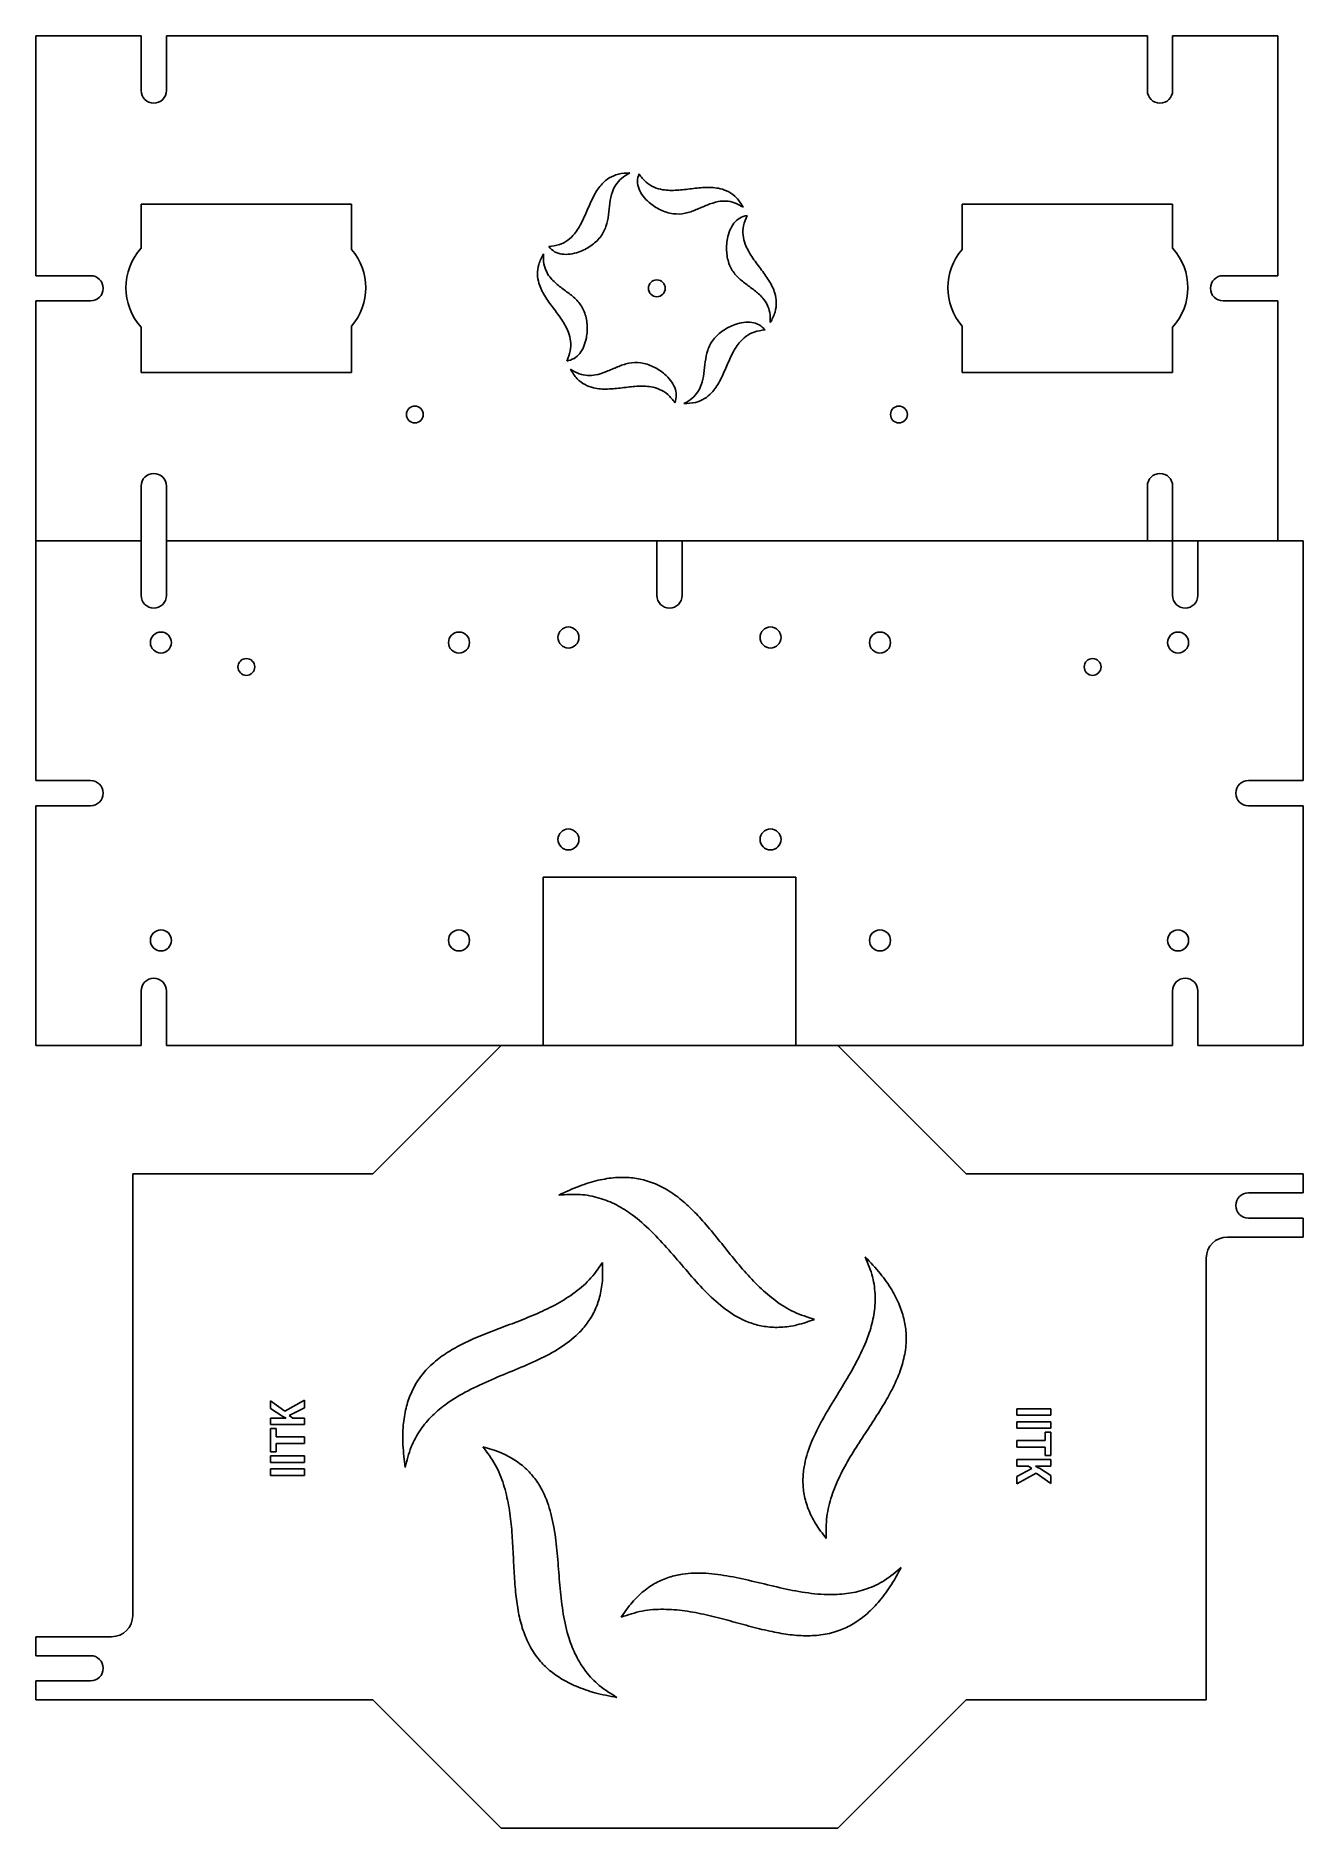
# Model space of a CAD drawing. Header units: millimetres. Extents: x -295 to 6, y -572 to -146.
import ezdxf

# ---------------------------------------------------------------- set-up
doc = ezdxf.new("R2010")
doc.units = ezdxf.units.MM

msp = doc.modelspace()

# ---------------------------------------------------------------- linework, layer by layer
at = {"color": 7, "linetype": 'Continuous', "lineweight": 25}
for p, q in [((-294.55, -146.31), (-294.55, -203.31)), ((-269.55, -146.31), (-294.55, -146.31)), ((-269.55, -146.31), (-269.55, -159.31)), ((-263.55, -159.31), (-263.55, -146.31)), ((-30.55, -146.31), (-263.55, -146.31)), ((-30.55, -146.31), (-30.55, -159.31)), ((-24.55, -159.31), (-24.55, -146.31)), ((0.45, -146.31), (-24.55, -146.31)), ((0.45, -203.31), (0.45, -146.31)), ((-219.55, -186.31), (-269.55, -186.31)), ((-269.55, -186.31), (-269.55, -196.78)), ((-219.55, -197.07), (-219.55, -186.31)), ((-24.55, -186.31), (-74.55, -186.31)), ((-74.55, -186.31), (-74.55, -197.07)), ((-24.55, -196.78), (-24.55, -186.31)), ((-281.55, -203.31), (-294.55, -203.31)), ((0.45, -203.31), (-12.55, -203.31)), ((-294.55, -209.31), (-294.55, -323.31)), ((-294.55, -209.31), (-281.55, -209.31)), ((-12.55, -209.31), (0.45, -209.31)), ((0.45, -266.31), (0.45, -209.31)), ((-269.55, -215.58), (-269.55, -226.31)), ((-219.55, -226.31), (-219.55, -215.3)), ((-74.55, -215.3), (-74.55, -226.31)), ((-24.55, -226.31), (-24.55, -215.58)), ((-269.55, -226.31), (-219.55, -226.31)), ((-74.55, -226.31), (-24.55, -226.31)), ((-269.55, -253.31), (-269.55, -279.31)), ((-263.55, -279.31), (-263.55, -253.31)), ((-30.55, -253.31), (-30.55, -266.31)), ((-24.55, -279.31), (-24.55, -253.31)), ((-269.55, -266.31), (-294.55, -266.31)), ((-263.55, -266.31), (6.45, -266.31)), ((-147.05, -279.31), (-147.05, -266.31)), ((-141.05, -266.31), (-141.05, -279.31)), ((-18.55, -266.31), (-18.55, -279.31)), ((6.45, -323.31), (6.45, -266.31)), ((-281.55, -323.31), (-294.55, -323.31)), ((6.45, -323.31), (-6.55, -323.31)), ((-294.55, -329.31), (-294.55, -386.31)), ((-294.55, -329.31), (-281.55, -329.31)), ((-6.55, -329.31), (6.45, -329.31)), ((6.45, -386.31), (6.45, -329.31)), ((-114.05, -346.31), (-174.05, -346.31)), ((-174.05, -386.31), (-174.05, -346.31)), ((-114.05, -386.31), (-114.05, -346.31)), ((-269.55, -373.31), (-269.55, -386.31)), ((-263.55, -386.31), (-263.55, -373.31)), ((-24.55, -373.31), (-24.55, -386.31)), ((-18.55, -386.31), (-18.55, -373.31)), ((-294.55, -386.31), (-269.55, -386.31)), ((-263.55, -386.31), (-24.55, -386.31)), ((-184.05, -386.31), (-214.55, -416.81)), ((-73.55, -416.81), (-104.05, -386.31)), ((-18.55, -386.31), (6.45, -386.31)), ((-271.55, -521.81), (-271.55, -416.81)), ((-214.55, -416.81), (-271.55, -416.81)), ((6.45, -416.81), (-73.55, -416.81)), ((6.45, -421.31), (6.45, -416.81)), ((6.45, -421.31), (-6.55, -421.31)), ((-6.55, -427.31), (6.45, -427.31)), ((6.45, -431.81), (6.45, -427.31)), ((-11.55, -431.81), (6.45, -431.81)), ((-16.55, -541.81), (-16.55, -436.81)), ((-238.85, -470.71), (-238.85, -472.57)), ((-235.4, -473.16), (-238.85, -470.71)), ((-238.85, -472.57), (-236.12, -474.3)), ((-230.78, -470.6), (-235.4, -473.16)), ((-234.35, -474.25), (-230.78, -472.38)), ((-230.78, -472.38), (-230.78, -470.6)), ((-53.47, -472.61), (-61.54, -472.61)), ((-61.54, -472.61), (-61.54, -474.15)), ((-53.47, -474.15), (-53.47, -472.61)), ((-235.2, -474.85), (-238.85, -474.85)), ((-238.85, -474.85), (-238.85, -476.39)), ((-238.85, -476.39), (-230.78, -476.39)), ((-235.2, -474.82), (-235.2, -474.85)), ((-233.54, -474.85), (-234.35, -474.25)), ((-230.78, -474.85), (-233.54, -474.85)), ((-230.78, -476.39), (-230.78, -474.85)), ((-61.54, -474.15), (-53.47, -474.15)), ((-53.47, -475.72), (-61.54, -475.72)), ((-61.54, -475.72), (-61.54, -477.27)), ((-53.47, -477.27), (-53.47, -475.72)), ((-237.5, -477.33), (-238.85, -477.33)), ((-238.85, -477.33), (-238.85, -482.86)), ((-237.5, -479.33), (-237.5, -477.33)), ((-230.78, -479.33), (-237.5, -479.33)), ((-237.5, -482.86), (-237.5, -480.87)), ((-237.5, -480.87), (-230.78, -480.87)), ((-230.78, -480.87), (-230.78, -479.33)), ((-61.54, -477.27), (-53.47, -477.27)), ((-54.82, -480.2), (-61.54, -480.2)), ((-61.54, -480.2), (-61.54, -481.75)), ((-53.47, -478.22), (-54.82, -478.22)), ((-54.82, -478.22), (-54.82, -480.2)), ((-53.47, -483.75), (-53.47, -478.22)), ((-238.85, -482.86), (-237.5, -482.86)), ((-230.78, -483.81), (-238.85, -483.81)), ((-238.85, -483.81), (-238.85, -485.36)), ((-238.85, -485.36), (-230.78, -485.36)), ((-230.78, -485.36), (-230.78, -483.81)), ((-61.54, -481.75), (-54.82, -481.75)), ((-53.47, -484.68), (-61.54, -484.68)), ((-61.54, -484.68), (-61.54, -486.23)), ((-54.82, -481.75), (-54.82, -483.75)), ((-54.82, -483.75), (-53.47, -483.75)), ((-53.47, -486.23), (-53.47, -484.68)), ((-230.78, -486.93), (-238.85, -486.93)), ((-238.85, -486.93), (-238.85, -488.47)), ((-238.85, -488.47), (-230.78, -488.47)), ((-230.78, -488.47), (-230.78, -486.93)), ((-61.54, -486.23), (-58.78, -486.23)), ((-57.97, -486.83), (-61.54, -488.7)), ((-61.54, -490.48), (-56.92, -487.92)), ((-61.54, -488.7), (-61.54, -490.48)), ((-58.78, -486.23), (-57.97, -486.83)), ((-57.12, -486.26), (-57.12, -486.23)), ((-57.12, -486.23), (-53.47, -486.23)), ((-56.92, -487.92), (-53.47, -490.36)), ((-53.47, -488.51), (-56.2, -486.78)), ((-53.47, -490.36), (-53.47, -488.51)), ((-294.55, -526.81), (-294.55, -531.31)), ((-276.55, -526.81), (-294.55, -526.81)), ((-281.55, -531.31), (-294.55, -531.31)), ((-294.55, -537.31), (-294.55, -541.81)), ((-294.55, -537.31), (-281.55, -537.31)), ((-294.55, -541.81), (-214.55, -541.81)), ((-214.55, -541.81), (-184.05, -572.31)), ((-104.05, -572.31), (-73.55, -541.81)), ((-73.55, -541.81), (-16.55, -541.81)), ((-184.05, -572.31), (-104.05, -572.31))]:
    msp.add_line(p, q, dxfattribs=at)
for centre, radius in [((-147.05, -206.31), 2), ((-204.55, -236.31), 2), ((-89.55, -236.31), 2), ((-264.85, -290.51), 2.5), ((-194.05, -290.51), 2.5), ((-168.05, -289.31), 2.5), ((-120.05, -289.31), 2.5), ((-94.05, -290.51), 2.5), ((-23.25, -290.51), 2.5), ((-244.55, -296.31), 2), ((-43.55, -296.31), 2), ((-168.05, -337.31), 2.5), ((-120.05, -337.31), 2.5), ((-264.85, -361.31), 2.5), ((-194.05, -361.31), 2.5), ((-94.05, -361.31), 2.5), ((-23.25, -361.31), 2.5)]:
    msp.add_circle(centre, radius, dxfattribs=at)
for centre, radius, start, end in [((-266.55, -159.31), 3, 180, 0), ((-27.55, -159.31), 3, 180, 0), ((-259.17, -206.18), 14, 137.8228, 222.1772), ((-230.17, -206.18), 14, 319.3698, 40.6302), ((-63.92, -206.18), 14, 139.3698, 220.6302), ((-34.92, -206.18), 14, 317.8228, 42.1772), ((-281.55, -206.31), 3, 270, 90), ((-12.55, -206.31), 3, 90, 270), ((-266.55, -253.31), 3, 0, 180), ((-27.55, -253.31), 3, 0, 180), ((-266.55, -279.31), 3, 180, 0), ((-144.05, -279.31), 3, 180, 0), ((-21.55, -279.31), 3, 180, 0), ((-281.55, -326.31), 3, 270, 90), ((-6.55, -326.31), 3, 90, 270), ((-266.55, -373.31), 3, 360, 180), ((-21.55, -373.31), 3, 0, 180), ((-6.55, -424.31), 3, 90, 270), ((-11.55, -436.81), 5, 90, 180), ((-276.55, -521.81), 5, 270, 0), ((-281.55, -534.31), 3, 270, 90)]:
    msp.add_arc(centre, radius, start, end, dxfattribs=at)
for points, knots in [([(-172.74, -196.4), (-172.3, -196.85), (-171.43, -197.74), (-169.56, -198.28), (-167.6, -198.25), (-165.24, -197.67), (-162.72, -196.37), (-160.38, -194.31), (-159, -191.66), (-158.51, -188.85), (-158.26, -186.08), (-157.79, -183.62), (-156.82, -181.61), (-155.43, -180.01), (-154.15, -179.29), (-153.46, -178.89)], [0, 0, 0, 0, 0.058717, 0.116745, 0.178372, 0.244082, 0.346274, 0.445386, 0.53604, 0.624857, 0.714217, 0.801995, 0.860916, 0.92462, 1, 1, 1, 1]), ([(-153.46, -178.89), (-154.38, -178.93), (-156.09, -179), (-158.37, -179.95), (-160.4, -181.64), (-162.04, -184.19), (-163.42, -187.33), (-164.76, -190.51), (-166.28, -193.13), (-168.15, -194.97), (-170.26, -196.1), (-171.88, -196.3), (-172.74, -196.4)], [0, 0, 0, 0, 0.098497, 0.181989, 0.2599303, 0.3786375, 0.503298, 0.6286695, 0.7486347, 0.8262805, 0.907173, 1, 1, 1, 1]), ([(-151.32, -179.1), (-151.49, -179.71), (-151.82, -180.91), (-151.35, -182.79), (-150.35, -184.48), (-148.66, -186.23), (-146.28, -187.76), (-143.33, -188.76), (-140.33, -188.63), (-137.67, -187.65), (-135.13, -186.48), (-132.77, -185.66), (-130.55, -185.49), (-128.47, -185.9), (-127.2, -186.65), (-126.51, -187.05)], [0, 0, 0, 0, 0.058717, 0.116745, 0.178372, 0.244082, 0.346274, 0.445386, 0.53604, 0.624857, 0.714217, 0.801995, 0.860916, 0.92462, 1, 1, 1, 1]), ([(-126.51, -187.05), (-127, -186.27), (-127.92, -184.83), (-129.89, -183.33), (-132.36, -182.41), (-135.39, -182.26), (-138.8, -182.64), (-142.22, -183.07), (-145.26, -183.06), (-147.78, -182.36), (-149.81, -181.1), (-150.79, -179.8), (-151.32, -179.1)], [0, 0, 0, 0, 0.098497, 0.181989, 0.25993, 0.378637, 0.503298, 0.62867, 0.748635, 0.82628, 0.907173, 1, 1, 1, 1]), ([(-125.62, -189.01), (-126.23, -189.16), (-127.44, -189.47), (-128.83, -190.82), (-129.8, -192.53), (-130.47, -194.87), (-130.6, -197.7), (-129.99, -200.76), (-128.39, -203.28), (-126.2, -205.11), (-123.92, -206.71), (-122.03, -208.35), (-120.77, -210.19), (-120.09, -212.2), (-120.1, -213.67), (-120.1, -214.46)], [0, 0, 0, 0, 0.058717, 0.116745, 0.178372, 0.244082, 0.346274, 0.445386, 0.53604, 0.624857, 0.714217, 0.801995, 0.860916, 0.92462, 1, 1, 1, 1]), ([(-120.1, -214.46), (-119.67, -213.65), (-118.88, -212.13), (-118.57, -209.68), (-119.01, -207.08), (-120.39, -204.38), (-122.43, -201.62), (-124.51, -198.87), (-126.02, -196.23), (-126.67, -193.7), (-126.6, -191.31), (-125.96, -189.81), (-125.62, -189.01)], [0, 0, 0, 0, 0.098497, 0.181989, 0.25993, 0.378637, 0.503298, 0.62867, 0.748635, 0.82628, 0.907173, 1, 1, 1, 1]), ([(-174, -198.15), (-174.42, -198.97), (-175.21, -200.48), (-175.53, -202.93), (-175.08, -205.53), (-173.7, -208.23), (-171.66, -211), (-169.59, -213.74), (-168.08, -216.38), (-167.42, -218.91), (-167.5, -221.3), (-168.13, -222.81), (-168.47, -223.61)], [0, 0, 0, 0, 0.098497, 0.181989, 0.2599303, 0.3786375, 0.503298, 0.6286695, 0.7486347, 0.8262805, 0.907173, 1, 1, 1, 1]), ([(-168.47, -223.61), (-167.86, -223.45), (-166.66, -223.14), (-165.26, -221.79), (-164.3, -220.08), (-163.63, -217.75), (-163.49, -214.92), (-164.11, -211.86), (-165.71, -209.33), (-167.9, -207.51), (-170.17, -205.9), (-172.07, -204.27), (-173.32, -202.42), (-174.01, -200.42), (-174, -198.95), (-174, -198.15)], [0, 0, 0, 0, 0.058717, 0.116745, 0.178372, 0.244082, 0.346274, 0.445386, 0.53604, 0.624857, 0.714217, 0.801995, 0.860916, 0.92462, 1, 1, 1, 1]), ([(-121.35, -216.21), (-121.79, -215.76), (-122.66, -214.87), (-124.53, -214.34), (-126.49, -214.36), (-128.85, -214.95), (-131.37, -216.24), (-133.71, -218.3), (-135.1, -220.96), (-135.58, -223.76), (-135.84, -226.54), (-136.31, -228.99), (-137.27, -231), (-138.67, -232.6), (-139.95, -233.33), (-140.64, -233.72)], [0, 0, 0, 0, 0.058717, 0.116745, 0.178372, 0.244082, 0.346274, 0.445386, 0.53604, 0.624857, 0.714217, 0.801995, 0.860916, 0.92462, 1, 1, 1, 1]), ([(-140.64, -233.72), (-139.72, -233.68), (-138.01, -233.61), (-135.73, -232.66), (-133.7, -230.97), (-132.05, -228.43), (-130.68, -225.28), (-129.34, -222.11), (-127.81, -219.48), (-125.94, -217.65), (-123.84, -216.52), (-122.22, -216.32), (-121.35, -216.21)], [0, 0, 0, 0, 0.098497, 0.181989, 0.25993, 0.378637, 0.503298, 0.62867, 0.748635, 0.82628, 0.907173, 1, 1, 1, 1]), ([(-142.78, -233.51), (-142.61, -232.91), (-142.27, -231.71), (-142.75, -229.82), (-143.74, -228.14), (-145.43, -226.38), (-147.81, -224.85), (-150.77, -223.85), (-153.76, -223.98), (-156.43, -224.96), (-158.96, -226.13), (-161.33, -226.95), (-163.55, -227.12), (-165.63, -226.71), (-166.9, -225.97), (-167.59, -225.57)], [0, 0, 0, 0, 0.058717, 0.116745, 0.178372, 0.244082, 0.346274, 0.445386, 0.53604, 0.624857, 0.714217, 0.801995, 0.860916, 0.92462, 1, 1, 1, 1]), ([(-167.59, -225.57), (-167.09, -226.35), (-166.18, -227.79), (-164.21, -229.29), (-161.73, -230.2), (-158.71, -230.35), (-155.29, -229.97), (-151.88, -229.54), (-148.84, -229.55), (-146.32, -230.25), (-144.28, -231.51), (-143.3, -232.82), (-142.78, -233.51)], [0, 0, 0, 0, 0.098497, 0.181989, 0.25993, 0.378637, 0.503298, 0.62867, 0.748635, 0.82628, 0.907173, 1, 1, 1, 1]), ([(-109.58, -451.37), (-111.24, -450.86), (-114.52, -449.84), (-118.88, -447.08), (-122.77, -443.75), (-126.3, -439.96), (-129.62, -435.94), (-132.85, -431.87), (-135.99, -428.09), (-139.13, -424.77), (-142.35, -421.99), (-145.87, -419.74), (-149.53, -418.29), (-153.25, -417.61), (-157.03, -417.59), (-161.17, -418.27), (-165.7, -419.66), (-168.73, -421.1), (-170.36, -421.86)], [0, 0, 0, 0, 0.069865, 0.137975, 0.206525, 0.276213, 0.346686, 0.417008, 0.486072, 0.544766, 0.601626, 0.657151, 0.712831, 0.759247, 0.809204, 0.864677, 0.92765, 1, 1, 1, 1]), ([(-170.36, -421.86), (-168.67, -421.73), (-165.43, -421.48), (-160.76, -422.37), (-156.6, -424.07), (-152.42, -426.72), (-148.29, -430.37), (-144.18, -434.86), (-140.24, -439.52), (-136.29, -444.04), (-132.13, -448.07), (-128.1, -450.88), (-124.37, -452.47), (-121.07, -453.23), (-117.48, -453.35), (-113.56, -452.78), (-110.96, -451.86), (-109.58, -451.37)], [0, 0, 0, 0, 0.069909, 0.133619, 0.194594, 0.255256, 0.337636, 0.421987, 0.506879, 0.590206, 0.670179, 0.746479, 0.791522, 0.837427, 0.886011, 0.939444, 1, 1, 1, 1]), ([(-159.97, -437.89), (-160.97, -439.31), (-162.94, -442.12), (-166.92, -445.41), (-171.29, -448.08), (-175.98, -450.27), (-180.83, -452.18), (-185.71, -454), (-190.27, -455.81), (-194.4, -457.78), (-198.04, -459.98), (-201.27, -462.63), (-203.78, -465.66), (-205.57, -469), (-206.76, -472.59), (-207.39, -476.72), (-207.46, -481.47), (-207.04, -484.8), (-206.81, -486.58)], [0, 0, 0, 0, 0.069865, 0.137975, 0.206525, 0.276213, 0.346686, 0.417008, 0.486072, 0.544766, 0.601626, 0.657151, 0.712831, 0.759247, 0.809204, 0.864677, 0.92765, 1, 1, 1, 1]), ([(-206.81, -486.58), (-206.41, -484.93), (-205.65, -481.78), (-203.36, -477.61), (-200.46, -474.17), (-196.64, -471.02), (-191.9, -468.22), (-186.36, -465.69), (-180.71, -463.39), (-175.19, -461.03), (-170.07, -458.32), (-166.16, -455.36), (-163.49, -452.3), (-161.74, -449.39), (-160.52, -446.01), (-159.85, -442.12), (-159.93, -439.36), (-159.97, -437.89)], [0, 0, 0, 0, 0.069909, 0.133619, 0.194594, 0.255256, 0.337636, 0.421987, 0.506879, 0.590206, 0.670179, 0.746479, 0.791522, 0.837427, 0.886011, 0.939444, 1, 1, 1, 1]), ([(-97.55, -436.54), (-96.9, -438.1), (-95.66, -441.1), (-95.06, -445.81), (-95.39, -450.3), (-96.63, -455.1), (-98.82, -460.15), (-101.82, -465.45), (-105.04, -470.63), (-108.11, -475.78), (-110.66, -480.99), (-112.08, -485.69), (-112.45, -489.73), (-112.15, -493.11), (-111.15, -496.56), (-109.4, -500.1), (-107.72, -502.29), (-106.83, -503.46)], [0, 0, 0, 0, 0.069909, 0.133619, 0.194594, 0.255256, 0.337636, 0.421987, 0.506879, 0.590206, 0.670179, 0.746479, 0.791522, 0.837427, 0.886011, 0.939444, 1, 1, 1, 1]), ([(-106.83, -503.46), (-106.85, -501.72), (-106.9, -498.29), (-105.62, -493.28), (-103.65, -488.56), (-101.14, -484.03), (-98.34, -479.63), (-95.47, -475.3), (-92.85, -471.15), (-90.66, -467.13), (-89.01, -463.21), (-87.96, -459.16), (-87.71, -455.24), (-88.21, -451.49), (-89.37, -447.88), (-91.28, -444.16), (-94.01, -440.28), (-96.32, -437.84), (-97.55, -436.54)], [0, 0, 0, 0, 0.069865, 0.137975, 0.206525, 0.276213, 0.346686, 0.417008, 0.486072, 0.544766, 0.601626, 0.657151, 0.712831, 0.759247, 0.809204, 0.864677, 0.92765, 1, 1, 1, 1]), ([(-236.12, -474.3), (-235.95, -474.4), (-235.64, -474.57), (-235.33, -474.74), (-235.2, -474.82)], [0, 0, 0, 0, 0.56, 1, 1, 1, 1]), ([(-156.53, -541.24), (-157.97, -540.35), (-160.73, -538.66), (-163.99, -535.2), (-166.37, -531.37), (-168.18, -526.77), (-169.38, -521.39), (-170.07, -515.34), (-170.51, -509.26), (-171.05, -503.28), (-172.05, -497.57), (-173.66, -492.94), (-175.74, -489.45), (-177.97, -486.89), (-180.8, -484.69), (-184.3, -482.85), (-186.95, -482.06), (-188.35, -481.65)], [0, 0, 0, 0, 0.069909, 0.133619, 0.194594, 0.255256, 0.337636, 0.421987, 0.506879, 0.590206, 0.670179, 0.746479, 0.791522, 0.837427, 0.886011, 0.939444, 1, 1, 1, 1]), ([(-188.35, -481.65), (-187.31, -483.04), (-185.26, -485.79), (-183.35, -490.59), (-182.17, -495.57), (-181.54, -500.71), (-181.21, -505.91), (-180.99, -511.1), (-180.67, -516), (-180.08, -520.54), (-179.11, -524.68), (-177.59, -528.57), (-175.48, -531.9), (-172.87, -534.64), (-169.82, -536.87), (-166.08, -538.75), (-161.59, -540.29), (-158.29, -540.91), (-156.53, -541.24)], [0, 0, 0, 0, 0.069865, 0.137975, 0.206525, 0.276213, 0.346686, 0.417008, 0.486072, 0.544766, 0.601626, 0.657151, 0.712831, 0.759247, 0.809204, 0.864677, 0.92765, 1, 1, 1, 1]), ([(-56.2, -486.78), (-56.37, -486.68), (-56.68, -486.51), (-56.99, -486.34), (-57.12, -486.26)], [0, 0, 0, 0, 0.56, 1, 1, 1, 1]), ([(-89, -510.32), (-90.29, -511.42), (-92.76, -513.52), (-97.06, -515.54), (-101.43, -516.62), (-106.37, -516.93), (-111.86, -516.4), (-117.82, -515.19), (-123.74, -513.73), (-129.59, -512.4), (-135.33, -511.58), (-140.24, -511.68), (-144.19, -512.58), (-147.31, -513.91), (-150.29, -515.93), (-153.12, -518.69), (-154.68, -520.96), (-155.51, -522.17)], [0, 0, 0, 0, 0.069909, 0.133619, 0.194594, 0.255256, 0.337636, 0.421987, 0.506879, 0.590206, 0.670179, 0.746479, 0.791522, 0.837427, 0.886011, 0.939444, 1, 1, 1, 1]), ([(-155.51, -522.17), (-153.87, -521.61), (-150.62, -520.5), (-145.47, -520.17), (-140.36, -520.58), (-135.28, -521.57), (-130.23, -522.88), (-125.22, -524.27), (-120.47, -525.48), (-115.97, -526.32), (-111.73, -526.68), (-107.56, -526.43), (-103.75, -525.45), (-100.33, -523.81), (-97.27, -521.6), (-94.32, -518.63), (-91.47, -514.83), (-89.86, -511.89), (-89, -510.32)], [0, 0, 0, 0, 0.069865, 0.137975, 0.206525, 0.276213, 0.346686, 0.417008, 0.486072, 0.544766, 0.601626, 0.657151, 0.712831, 0.759247, 0.809204, 0.864677, 0.92765, 1, 1, 1, 1])]:
    msp.add_open_spline(points, degree=3, knots=knots, dxfattribs=at)

doc.saveas('drawing.dxf')
